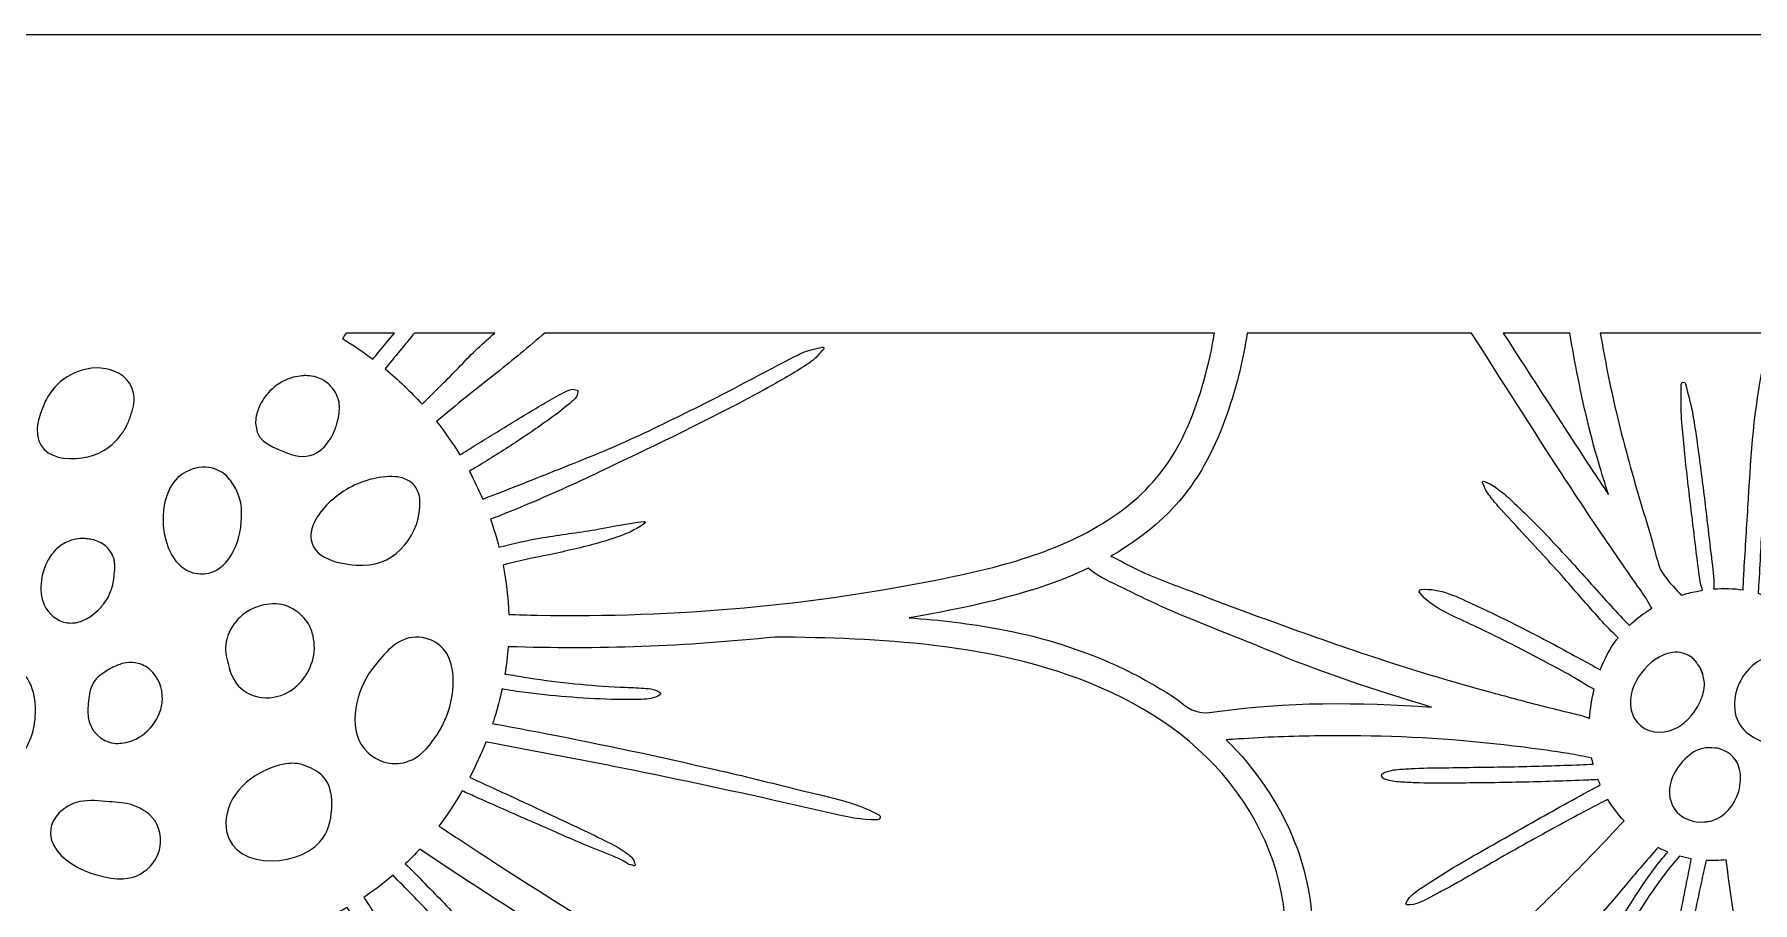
# Model space of a CAD drawing. Extents: x 226 to 1030, y -878 to -133.
# Drawn here: x 411.5 to 497.8, y -176.6 to -133 of the extents above; entities that cross this region are included whole.
import ezdxf

# ---------------------------------------------------------------- set-up
doc = ezdxf.new("R2010")
doc.units = 0
doc.header["$MEASUREMENT"] = 0
doc.layers.add('Layer 1', color=7, linetype='Continuous', lineweight=0)

# ---------------------------------------------------------------- blocks, each defined once
blk = doc.blocks.new('Block_0')
at = {"layer": 'Layer 1'}
for points, knots in [([(585.57, -133.01), (585.57, -133.01), (256.32, -133.01), (256.32, -133.01), (256.32, -133.01), (256.32, -462.26), (256.32, -462.26), (256.32, -462.26), (585.57, -462.26), (585.57, -462.26), (585.57, -462.26), (585.57, -133.01), (585.57, -133.01)], [0, 0, 0, 0, 1, 1, 1, 2, 2, 2, 3, 3, 3, 4, 4, 4, 4]), ([(429.604, -148.01), (429.335, -148.331), (429.067, -148.652), (428.798, -148.974), (428.702, -149.088), (428.606, -149.205), (428.513, -149.323), (428.024, -148.953), (427.513, -148.607), (426.983, -148.29), (427.044, -148.197), (427.107, -148.104), (427.169, -148.01), (427.169, -148.01), (429.604, -148.01), (429.604, -148.01)], [0, 0, 0, 0, 1, 1, 1, 2, 2, 2, 3, 3, 3, 4, 4, 4, 5, 5, 5, 5]), ([(434.639, -148.01), (434.347, -148.259), (434.058, -148.512), (433.78, -148.774), (433.192, -149.336), (432.647, -149.942), (432.067, -150.509), (431.703, -150.865), (431.343, -151.227), (430.982, -151.586), (430.407, -150.948), (429.787, -150.352), (429.122, -149.804), (429.614, -149.206), (430.106, -148.608), (430.596, -148.01), (430.596, -148.01), (434.639, -148.01), (434.639, -148.01)], [0, 0, 0, 0, 1, 1, 1, 2, 2, 2, 3, 3, 3, 4, 4, 4, 5, 5, 5, 6, 6, 6, 6]), ([(470.781, -148.01), (470.718, -148.42), (470.643, -148.829), (470.549, -149.235), (470.188, -150.799), (469.695, -152.371), (468.913, -153.778), (468.23, -155.01), (467.267, -156.077), (466.136, -156.917), (463.585, -158.811), (460.488, -159.652), (457.421, -160.285), (450.643, -161.684), (443.708, -162.307), (436.792, -162.179), (436.305, -162.169), (435.821, -162.155), (435.334, -162.139), (435.307, -161.301), (435.211, -160.474), (435.052, -159.663), (435.818, -159.463), (436.597, -159.298), (437.371, -159.139), (438.207, -158.966), (439.034, -158.774), (439.856, -158.545), (440.675, -158.314), (441.473, -158.069), (442.168, -157.564), (442.202, -157.54), (442.194, -157.471), (442.141, -157.476), (441.306, -157.55), (440.497, -157.747), (439.67, -157.886), (438.803, -158.029), (437.93, -158.133), (437.063, -158.282), (436.315, -158.412), (435.576, -158.561), (434.847, -158.764), (434.725, -158.29), (434.586, -157.822), (434.424, -157.362), (434.996, -157.146), (435.562, -156.909), (436.129, -156.675), (437.393, -156.154), (438.635, -155.585), (439.869, -154.997), (442.367, -153.802), (444.868, -152.618), (447.313, -151.318), (447.994, -150.956), (448.664, -150.581), (449.332, -150.195), (449.669, -150.004), (449.994, -149.801), (450.316, -149.589), (450.457, -149.495), (450.59, -149.397), (450.72, -149.288), (450.883, -149.15), (450.989, -148.971), (451.151, -148.833), (451.207, -148.785), (451.149, -148.687), (451.079, -148.711), (450.787, -148.814), (450.491, -148.828), (450.196, -148.955), (449.888, -149.088), (449.584, -149.243), (449.286, -149.4), (448.669, -149.727), (448.049, -150.049), (447.432, -150.376), (446.219, -151.02), (444.995, -151.645), (443.761, -152.246), (442.54, -152.845), (441.311, -153.435), (440.056, -153.957), (438.792, -154.483), (437.515, -154.975), (436.244, -155.486), (435.531, -155.773), (434.81, -156.045), (434.094, -156.327), (434.073, -156.335), (434.052, -156.343), (434.033, -156.351), (433.828, -155.872), (433.599, -155.404), (433.352, -154.946), (433.448, -154.893), (433.543, -154.84), (433.639, -154.784), (434.283, -154.404), (434.911, -153.996), (435.539, -153.592), (436.156, -153.193), (436.76, -152.773), (437.361, -152.35), (437.659, -152.14), (437.946, -151.914), (438.228, -151.685), (438.38, -151.562), (438.539, -151.435), (438.67, -151.291), (438.781, -151.169), (438.779, -151.105), (438.811, -150.937), (438.816, -150.913), (438.803, -150.884), (438.776, -150.879), (438.675, -150.86), (438.582, -150.82), (438.478, -150.839), (438.318, -150.865), (438.14, -150.988), (437.994, -151.06), (437.677, -151.217), (437.366, -151.392), (437.06, -151.573), (436.414, -151.959), (435.765, -152.35), (435.124, -152.749), (434.504, -153.132), (433.879, -153.51), (433.259, -153.893), (433.134, -153.972), (433.006, -154.05), (432.878, -154.124), (432.522, -153.547), (432.134, -152.988), (431.713, -152.454), (432.703, -151.618), (433.706, -150.796), (434.733, -150.004), (435.556, -149.367), (436.351, -148.687), (437.148, -148.01), (437.148, -148.01), (470.781, -148.01), (470.781, -148.01)], [0, 0, 0, 0, 1, 1, 1, 2, 2, 2, 3, 3, 3, 4, 4, 4, 5, 5, 5, 6, 6, 6, 7, 7, 7, 8, 8, 8, 9, 9, 9, 10, 10, 10, 11, 11, 11, 12, 12, 12, 13, 13, 13, 14, 14, 14, 15, 15, 15, 16, 16, 16, 17, 17, 17, 18, 18, 18, 19, 19, 19, 20, 20, 20, 21, 21, 21, 22, 22, 22, 23, 23, 23, 24, 24, 24, 25, 25, 25, 26, 26, 26, 27, 27, 27, 28, 28, 28, 29, 29, 29, 30, 30, 30, 31, 31, 31, 32, 32, 32, 33, 33, 33, 34, 34, 34, 35, 35, 35, 36, 36, 36, 37, 37, 37, 38, 38, 38, 39, 39, 39, 40, 40, 40, 41, 41, 41, 42, 42, 42, 43, 43, 43, 44, 44, 44, 45, 45, 45, 46, 46, 46, 47, 47, 47, 48, 48, 48, 49, 49, 49, 49]), ([(483.693, -148.01), (485.211, -150.361), (486.7, -152.731), (488.229, -155.074), (489.093, -156.396), (489.966, -157.71), (490.86, -159.014), (491.307, -159.665), (491.759, -160.312), (492.216, -160.956), (492.421, -161.243), (492.584, -161.53), (492.749, -161.833), (492.344, -162.075), (491.972, -162.365), (491.631, -162.69), (491.32, -162.379), (491.017, -162.057), (490.719, -161.732), (490.056, -161.003), (489.407, -160.264), (488.742, -159.535), (488.056, -158.787), (487.367, -158.032), (486.641, -157.322), (486.284, -156.976), (485.93, -156.627), (485.566, -156.292), (485.364, -156.106), (485.146, -155.938), (484.928, -155.771), (484.709, -155.606), (484.539, -155.555), (484.289, -155.452), (484.257, -155.438), (484.228, -155.468), (484.241, -155.5), (484.35, -155.742), (484.404, -155.914), (484.571, -156.13), (484.725, -156.327), (484.874, -156.526), (485.042, -156.713), (485.39, -157.101), (485.752, -157.479), (486.101, -157.864), (486.8, -158.638), (487.521, -159.391), (488.216, -160.171), (488.87, -160.905), (489.503, -161.66), (490.168, -162.387), (490.458, -162.703), (490.756, -163.015), (491.062, -163.315), (491.033, -163.352), (491.001, -163.384), (490.974, -163.421), (490.634, -163.879), (490.37, -164.39), (490.168, -164.924), (489.841, -164.725), (489.487, -164.557), (489.165, -164.377), (488.293, -163.887), (487.41, -163.416), (486.518, -162.959), (485.648, -162.514), (484.771, -162.086), (483.885, -161.674), (483.052, -161.283), (482.105, -160.801), (481.174, -160.886), (481.081, -160.894), (481.049, -160.99), (481.102, -161.059), (481.682, -161.785), (482.648, -162.158), (483.478, -162.546), (484.34, -162.951), (485.196, -163.368), (486.042, -163.802), (486.891, -164.236), (487.731, -164.682), (488.564, -165.143), (488.982, -165.374), (489.41, -165.68), (489.865, -165.898), (489.745, -166.382), (489.663, -166.874), (489.625, -167.364), (489.367, -167.234), (489.067, -167.178), (488.782, -167.109), (488.349, -167.005), (487.912, -166.898), (487.479, -166.789), (486.609, -166.571), (485.747, -166.337), (484.88, -166.103), (483.153, -165.635), (481.435, -165.132), (479.727, -164.584), (476.319, -163.488), (472.959, -162.24), (469.61, -160.977), (468.724, -160.642), (467.82, -160.325), (466.966, -159.913), (466.514, -159.695), (466.075, -159.453), (465.625, -159.234), (465.612, -159.226), (465.599, -159.221), (465.585, -159.213), (465.623, -159.192), (465.66, -159.173), (465.697, -159.152), (467.011, -158.378), (468.243, -157.401), (469.208, -156.215), (470.283, -154.893), (470.991, -153.371), (471.523, -151.762), (471.921, -150.558), (472.245, -149.293), (472.43, -148.01), (472.43, -148.01), (483.693, -148.01), (483.693, -148.01)], [0, 0, 0, 0, 1, 1, 1, 2, 2, 2, 3, 3, 3, 4, 4, 4, 5, 5, 5, 6, 6, 6, 7, 7, 7, 8, 8, 8, 9, 9, 9, 10, 10, 10, 11, 11, 11, 12, 12, 12, 13, 13, 13, 14, 14, 14, 15, 15, 15, 16, 16, 16, 17, 17, 17, 18, 18, 18, 19, 19, 19, 20, 20, 20, 21, 21, 21, 22, 22, 22, 23, 23, 23, 24, 24, 24, 25, 25, 25, 26, 26, 26, 27, 27, 27, 28, 28, 28, 29, 29, 29, 30, 30, 30, 31, 31, 31, 32, 32, 32, 33, 33, 33, 34, 34, 34, 35, 35, 35, 36, 36, 36, 37, 37, 37, 38, 38, 38, 39, 39, 39, 40, 40, 40, 41, 41, 41, 42, 42, 42, 43, 43, 43, 43]), ([(488.64, -148.01), (488.735, -148.562), (488.826, -149.115), (488.934, -149.666), (489.25, -151.304), (489.615, -152.94), (490.091, -154.539), (490.248, -155.061), (490.408, -155.587), (490.575, -156.111), (490.285, -155.678), (489.995, -155.244), (489.708, -154.808), (488.221, -152.552), (486.759, -150.279), (485.293, -148.01), (485.293, -148.01), (488.64, -148.01), (488.64, -148.01)], [0, 0, 0, 0, 1, 1, 1, 2, 2, 2, 3, 3, 3, 4, 4, 4, 5, 5, 5, 6, 6, 6, 6]), ([(505.435, -148.01), (504.155, -152.068), (502.671, -156.057), (500.992, -159.982), (500.87, -160.269), (500.742, -160.567), (500.641, -160.868), (500.42, -161.275), (500.208, -161.687), (500.011, -162.11), (499.495, -161.687), (498.912, -161.354), (498.258, -161.131), (498.202, -161.11), (498.146, -161.094), (498.093, -161.078), (498.114, -160.809), (498.133, -160.543), (498.149, -160.275), (498.207, -159.125), (498.268, -157.976), (498.327, -156.824), (498.447, -154.547), (498.59, -152.289), (498.393, -150.009), (498.388, -149.953), (498.3, -149.934), (498.287, -149.998), (497.835, -152.233), (497.723, -154.489), (497.585, -156.76), (497.516, -157.886), (497.446, -159.008), (497.377, -160.134), (497.364, -160.392), (497.351, -160.647), (497.343, -160.905), (496.853, -160.83), (496.358, -160.822), (495.861, -160.862), (495.877, -160.719), (495.885, -160.57), (495.872, -160.413), (495.832, -159.926), (495.768, -159.439), (495.709, -158.955), (495.6, -158.008), (495.486, -157.061), (495.374, -156.114), (495.262, -155.191), (495.137, -154.27), (495.01, -153.35), (494.943, -152.89), (494.871, -152.432), (494.792, -151.972), (494.704, -151.496), (494.544, -151.036), (494.456, -150.56), (494.432, -150.429), (494.222, -150.461), (494.228, -150.591), (494.254, -151.054), (494.206, -151.515), (494.233, -151.977), (494.26, -152.44), (494.297, -152.898), (494.342, -153.361), (494.438, -154.308), (494.536, -155.255), (494.651, -156.202), (494.762, -157.122), (494.871, -158.045), (494.986, -158.966), (495.042, -159.426), (495.103, -159.886), (495.164, -160.346), (495.191, -160.559), (495.246, -160.748), (495.31, -160.929), (495.206, -160.945), (495.103, -160.961), (494.999, -160.982), (494.738, -161.03), (494.483, -161.099), (494.23, -161.179), (494.225, -161.174), (494.225, -161.168), (494.22, -161.163), (493.978, -160.865), (493.696, -160.623), (493.469, -160.309), (493.374, -160.176), (493.281, -160.038), (493.185, -159.905), (493.062, -159.519), (492.945, -159.131), (492.847, -158.74), (492.65, -157.968), (492.395, -157.21), (492.169, -156.446), (491.73, -154.959), (491.32, -153.462), (490.964, -151.953), (490.654, -150.648), (490.396, -149.331), (490.167, -148.01), (490.167, -148.01), (505.435, -148.01), (505.435, -148.01)], [0, 0, 0, 0, 1, 1, 1, 2, 2, 2, 3, 3, 3, 4, 4, 4, 5, 5, 5, 6, 6, 6, 7, 7, 7, 8, 8, 8, 9, 9, 9, 10, 10, 10, 11, 11, 11, 12, 12, 12, 13, 13, 13, 14, 14, 14, 15, 15, 15, 16, 16, 16, 17, 17, 17, 18, 18, 18, 19, 19, 19, 20, 20, 20, 21, 21, 21, 22, 22, 22, 23, 23, 23, 24, 24, 24, 25, 25, 25, 26, 26, 26, 27, 27, 27, 28, 28, 28, 29, 29, 29, 30, 30, 30, 31, 31, 31, 32, 32, 32, 33, 33, 33, 34, 34, 34, 35, 35, 35, 36, 36, 36, 36]), ([(416.489, -151.666), (416.444, -151.855), (416.393, -152.028), (416.335, -152.203), (416.329, -152.214), (416.324, -152.227), (416.321, -152.238), (416.321, -152.241), (416.319, -152.241), (416.319, -152.243), (416.308, -152.275), (416.295, -152.307), (416.281, -152.336), (416.266, -152.379), (416.25, -152.419), (416.231, -152.462), (416.151, -152.653), (416.066, -152.839), (415.941, -153.012), (415.715, -153.323), (415.502, -153.547), (415.196, -153.778), (414.159, -154.552), (411.53, -154.699), (411.65, -152.797), (411.679, -152.358), (411.889, -151.82), (412.07, -151.416), (412.185, -151.166), (412.358, -150.937), (412.536, -150.732), (412.887, -150.325), (413.393, -150.025), (413.903, -149.873), (414.507, -149.692), (415.217, -149.719), (415.768, -150.038), (416.329, -150.363), (416.646, -151.033), (416.489, -151.666)], [0, 0, 0, 0, 1, 1, 1, 2, 2, 2, 3, 3, 3, 4, 4, 4, 5, 5, 5, 6, 6, 6, 7, 7, 7, 8, 8, 8, 9, 9, 9, 10, 10, 10, 11, 11, 11, 12, 12, 12, 13, 13, 13, 13]), ([(426.813, -152.02), (426.794, -152.182), (426.771, -152.336), (426.725, -152.491), (426.667, -152.693), (426.598, -152.908), (426.505, -153.097), (426.43, -153.252), (426.334, -153.39), (426.231, -153.528), (426.082, -153.725), (425.927, -153.879), (425.712, -154.01), (425.244, -154.289), (424.72, -154.241), (424.23, -154.039), (423.634, -153.794), (422.663, -153.502), (422.647, -152.709), (422.639, -152.658), (422.631, -152.608), (422.623, -152.557), (422.61, -152.435), (422.637, -152.297), (422.655, -152.177), (422.669, -152.116), (422.682, -152.057), (422.701, -151.999), (422.77, -151.786), (422.849, -151.57), (422.977, -151.384), (423.102, -151.203), (423.238, -151.012), (423.403, -150.86), (423.568, -150.711), (423.749, -150.565), (423.945, -150.461), (424.126, -150.368), (424.321, -150.28), (424.517, -150.23), (424.664, -150.192), (424.818, -150.176), (424.967, -150.158), (425.026, -150.15), (425.081, -150.145), (425.14, -150.147), (425.268, -150.15), (425.401, -150.168), (425.528, -150.19), (425.558, -150.192), (425.589, -150.198), (425.619, -150.208), (425.738, -150.243), (425.863, -150.294), (425.978, -150.349), (426.004, -150.363), (426.028, -150.376), (426.052, -150.392), (426.292, -150.554), (426.417, -150.679), (426.582, -150.911), (426.664, -151.025), (426.712, -151.166), (426.763, -151.296), (426.853, -151.538), (426.84, -151.775), (426.813, -152.02)], [0, 0, 0, 0, 1, 1, 1, 2, 2, 2, 3, 3, 3, 4, 4, 4, 5, 5, 5, 6, 6, 6, 7, 7, 7, 8, 8, 8, 9, 9, 9, 10, 10, 10, 11, 11, 11, 12, 12, 12, 13, 13, 13, 14, 14, 14, 15, 15, 15, 16, 16, 16, 17, 17, 17, 18, 18, 18, 19, 19, 19, 20, 20, 20, 21, 21, 21, 22, 22, 22, 22]), ([(421.878, -157.755), (421.745, -158.811), (421.08, -160.165), (419.83, -160.104), (417.806, -160.003), (417.441, -156.401), (418.718, -155.271), (419.064, -154.965), (419.471, -154.771), (419.939, -154.749), (420.394, -154.728), (420.865, -154.89), (421.187, -155.218), (421.362, -155.398), (421.501, -155.617), (421.623, -155.837), (421.958, -156.433), (421.961, -157.098), (421.878, -157.755)], [0, 0, 0, 0, 1, 1, 1, 2, 2, 2, 3, 3, 3, 4, 4, 4, 5, 5, 5, 6, 6, 6, 6]), ([(428.026, -159.673), (427.159, -159.665), (425.581, -159.461), (425.414, -158.388), (425.366, -158.072), (425.451, -157.745), (425.597, -157.46), (425.943, -156.795), (426.558, -156.244), (427.194, -155.861), (427.909, -155.43), (428.79, -155.175), (429.63, -155.225), (429.974, -155.244), (430.261, -155.351), (430.516, -155.582), (430.745, -155.789), (430.867, -156.135), (430.878, -156.433), (430.944, -158.037), (429.707, -159.689), (428.026, -159.673)], [0, 0, 0, 0, 1, 1, 1, 2, 2, 2, 3, 3, 3, 4, 4, 4, 5, 5, 5, 6, 6, 6, 7, 7, 7, 7]), ([(412.001, -161.65), (411.669, -160.942), (411.871, -159.907), (412.283, -159.266), (412.427, -159.043), (412.562, -158.888), (412.765, -158.734), (412.964, -158.58), (413.129, -158.495), (413.379, -158.41), (413.419, -158.394), (413.464, -158.383), (413.507, -158.375), (413.637, -158.351), (413.776, -158.327), (413.911, -158.322), (414.002, -158.319), (414.095, -158.335), (414.185, -158.346), (414.278, -158.356), (414.371, -158.362), (414.459, -158.388), (414.483, -158.394), (414.504, -158.402), (414.528, -158.412), (414.635, -158.452), (414.76, -158.49), (414.861, -158.545), (414.957, -158.599), (415.068, -158.681), (415.151, -158.755), (415.228, -158.827), (415.287, -158.923), (415.348, -159.011), (415.393, -159.072), (415.43, -159.136), (415.452, -159.21), (415.502, -159.298), (415.529, -159.394), (415.531, -159.495), (415.545, -159.58), (415.555, -159.655), (415.555, -159.737), (415.555, -159.857), (415.539, -159.977), (415.523, -160.096), (415.507, -160.288), (415.491, -160.477), (415.446, -160.663), (415.388, -160.886), (415.3, -161.107), (415.193, -161.315), (415.124, -161.45), (415.015, -161.575), (414.922, -161.695), (414.882, -161.743), (414.842, -161.791), (414.797, -161.836), (414.677, -161.961), (414.552, -162.07), (414.417, -162.177), (414.23, -162.32), (414.05, -162.411), (413.823, -162.493), (413.613, -162.568), (413.39, -162.584), (413.172, -162.56), (412.65, -162.498), (412.222, -162.115), (412.001, -161.65)], [0, 0, 0, 0, 1, 1, 1, 2, 2, 2, 3, 3, 3, 4, 4, 4, 5, 5, 5, 6, 6, 6, 7, 7, 7, 8, 8, 8, 9, 9, 9, 10, 10, 10, 11, 11, 11, 12, 12, 12, 13, 13, 13, 14, 14, 14, 15, 15, 15, 16, 16, 16, 17, 17, 17, 18, 18, 18, 19, 19, 19, 20, 20, 20, 21, 21, 21, 22, 22, 22, 23, 23, 23, 23]), ([(470.797, -167.039), (470.02, -167.159), (469.626, -167.002), (469.044, -166.515), (468.698, -166.228), (468.304, -166.021), (467.921, -165.789), (467.104, -165.3), (466.256, -164.869), (465.381, -164.494), (463.659, -163.751), (461.848, -163.222), (460.007, -162.876), (458.501, -162.597), (456.982, -162.421), (455.458, -162.31), (455.458, -162.31), (455.953, -162.222), (455.953, -162.222), (458.834, -161.69), (461.784, -161.086), (464.441, -159.814), (464.862, -160.205), (465.471, -160.461), (465.953, -160.695), (466.742, -161.083), (467.538, -161.48), (468.344, -161.836), (470.007, -162.568), (471.712, -163.198), (473.388, -163.898), (476.088, -165.026), (478.878, -165.959), (481.688, -166.792), (478.064, -166.553), (474.396, -166.497), (470.797, -167.039)], [0, 0, 0, 0, 1, 1, 1, 2, 2, 2, 3, 3, 3, 4, 4, 4, 5, 5, 5, 6, 6, 6, 7, 7, 7, 8, 8, 8, 9, 9, 9, 10, 10, 10, 11, 11, 11, 12, 12, 12, 12]), ([(425.472, -164.491), (425.212, -165.316), (424.6, -166.034), (423.738, -166.252), (422.623, -166.537), (421.578, -165.981), (421.309, -164.85), (421.32, -164.901), (421.331, -164.948), (421.344, -164.999), (421.261, -164.656), (421.142, -164.307), (421.118, -163.953), (421.067, -163.129), (421.618, -162.286), (422.344, -161.908), (423.033, -161.551), (423.951, -161.464), (424.616, -161.934), (424.89, -162.129), (425.1, -162.318), (425.273, -162.613), (425.379, -162.794), (425.462, -162.999), (425.507, -163.206), (425.597, -163.626), (425.603, -164.079), (425.472, -164.491)], [0, 0, 0, 0, 1, 1, 1, 2, 2, 2, 3, 3, 3, 4, 4, 4, 5, 5, 5, 6, 6, 6, 7, 7, 7, 8, 8, 8, 9, 9, 9, 9]), ([(432.394, -166.691), (432.259, -167.202), (432.046, -167.715), (431.756, -168.157), (431.431, -168.649), (431.027, -169.17), (430.487, -169.434), (429.726, -169.806), (428.899, -169.638), (428.276, -169.085), (427.175, -168.109), (427.614, -166.18), (428.316, -165.105), (428.476, -164.863), (428.662, -164.64), (428.846, -164.416), (429.441, -163.698), (430.186, -163.06), (431.194, -163.342), (432.666, -163.754), (432.713, -165.478), (432.394, -166.691)], [0, 0, 0, 0, 1, 1, 1, 2, 2, 2, 3, 3, 3, 4, 4, 4, 5, 5, 5, 6, 6, 6, 7, 7, 7, 7]), ([(441.503, -174.331), (441.372, -174.209), (441.226, -174.102), (441.08, -174.004), (440.691, -173.738), (440.252, -173.546), (439.832, -173.336), (438.896, -172.863), (437.933, -172.432), (436.98, -171.985), (436.052, -171.548), (435.121, -171.115), (434.185, -170.689), (433.916, -170.567), (433.644, -170.444), (433.376, -170.322), (433.676, -169.745), (433.948, -169.154), (434.19, -168.548), (434.214, -168.553), (434.235, -168.558), (434.262, -168.561), (434.956, -168.689), (435.653, -168.816), (436.347, -168.949), (437.765, -169.218), (439.18, -169.489), (440.593, -169.769), (443.445, -170.335), (446.291, -170.942), (449.127, -171.578), (449.917, -171.753), (450.704, -171.934), (451.494, -172.118), (452.292, -172.301), (453.045, -172.477), (453.867, -172.461), (454, -172.458), (454.048, -172.272), (453.931, -172.205), (452.715, -171.516), (451.258, -171.285), (449.909, -170.947), (448.512, -170.596), (447.113, -170.248), (445.708, -169.928), (442.875, -169.279), (440.034, -168.662), (437.18, -168.114), (436.385, -167.962), (435.592, -167.813), (434.794, -167.667), (434.706, -167.651), (434.615, -167.635), (434.528, -167.619), (434.554, -167.537), (434.586, -167.454), (434.613, -167.369), (434.772, -166.872), (434.897, -166.374), (435.004, -165.874), (435.044, -165.885), (435.078, -165.898), (435.124, -165.906), (435.52, -165.981), (435.922, -166.031), (436.321, -166.082), (437.052, -166.175), (437.784, -166.249), (438.521, -166.302), (439.273, -166.361), (440.026, -166.396), (440.782, -166.412), (441.183, -166.419), (441.588, -166.427), (441.99, -166.404), (442.327, -166.382), (442.647, -166.382), (442.929, -166.177), (442.974, -166.143), (442.976, -166.084), (442.929, -166.052), (442.639, -165.856), (442.319, -165.861), (441.982, -165.834), (441.628, -165.81), (441.277, -165.8), (440.923, -165.784), (440.167, -165.752), (439.412, -165.696), (438.659, -165.621), (437.888, -165.544), (437.119, -165.446), (436.355, -165.326), (436.007, -165.27), (435.658, -165.209), (435.31, -165.156), (435.249, -165.145), (435.195, -165.143), (435.14, -165.14), (435.214, -164.68), (435.275, -164.217), (435.307, -163.759), (439.782, -163.911), (444.261, -163.746), (448.712, -163.273), (451.375, -163.299), (454.045, -163.387), (456.69, -163.695), (462.723, -164.398), (469.238, -166.56), (472.558, -172.035), (474.079, -174.541), (474.827, -177.659), (473.994, -180.529), (473.236, -183.136), (471.002, -185.014), (468.506, -185.905), (465.391, -187.02), (461.973, -186.687), (458.802, -186.001), (455.676, -185.323), (452.633, -184.283), (449.701, -183.011), (443.74, -180.428), (438.204, -176.962), (432.791, -173.4), (432.469, -173.187), (432.15, -172.977), (431.83, -172.767), (432.256, -172.205), (432.644, -171.612), (433.001, -171), (433.222, -171.099), (433.445, -171.197), (433.666, -171.298), (434.605, -171.719), (435.547, -172.136), (436.488, -172.546), (437.409, -172.945), (438.324, -173.357), (439.25, -173.743), (439.691, -173.929), (440.135, -174.097), (440.577, -174.283), (440.763, -174.36), (440.949, -174.435), (441.125, -174.536), (441.21, -174.581), (441.29, -174.653), (441.378, -174.693), (441.452, -174.725), (441.529, -174.714), (441.607, -174.757), (441.66, -174.783), (441.713, -174.727), (441.686, -174.677), (441.604, -174.515), (441.636, -174.461), (441.503, -174.331)], [0, 0, 0, 0, 1, 1, 1, 2, 2, 2, 3, 3, 3, 4, 4, 4, 5, 5, 5, 6, 6, 6, 7, 7, 7, 8, 8, 8, 9, 9, 9, 10, 10, 10, 11, 11, 11, 12, 12, 12, 13, 13, 13, 14, 14, 14, 15, 15, 15, 16, 16, 16, 17, 17, 17, 18, 18, 18, 19, 19, 19, 20, 20, 20, 21, 21, 21, 22, 22, 22, 23, 23, 23, 24, 24, 24, 25, 25, 25, 26, 26, 26, 27, 27, 27, 28, 28, 28, 29, 29, 29, 30, 30, 30, 31, 31, 31, 32, 32, 32, 33, 33, 33, 34, 34, 34, 35, 35, 35, 36, 36, 36, 37, 37, 37, 38, 38, 38, 39, 39, 39, 40, 40, 40, 41, 41, 41, 42, 42, 42, 43, 43, 43, 44, 44, 44, 45, 45, 45, 46, 46, 46, 47, 47, 47, 48, 48, 48, 49, 49, 49, 50, 50, 50, 51, 51, 51, 52, 52, 52, 53, 53, 53, 53]), ([(495.395, -165.576), (495.406, -165.741), (495.382, -165.914), (495.34, -166.074), (495.27, -166.35), (495.14, -166.63), (494.991, -166.874), (494.68, -167.385), (494.222, -167.811), (493.637, -167.984), (492.969, -168.181), (492.195, -167.962), (491.855, -167.319), (491.259, -166.183), (492.254, -164.635), (493.326, -164.182), (493.632, -164.052), (493.975, -163.983), (494.305, -164.079), (494.496, -164.134), (494.741, -164.249), (494.879, -164.4), (494.94, -164.464), (494.991, -164.539), (495.036, -164.616), (495.159, -164.752), (495.252, -164.911), (495.297, -165.105), (495.27, -165.042), (495.244, -164.975), (495.215, -164.911), (495.313, -165.137), (495.377, -165.329), (495.395, -165.576)], [0, 0, 0, 0, 1, 1, 1, 2, 2, 2, 3, 3, 3, 4, 4, 4, 5, 5, 5, 6, 6, 6, 7, 7, 7, 8, 8, 8, 9, 9, 9, 10, 10, 10, 11, 11, 11, 11]), ([(411.267, -165.552), (411.482, -165.978), (411.573, -166.478), (411.568, -166.954), (411.562, -167.364), (411.514, -167.805), (411.384, -168.197), (411.267, -168.558), (411.121, -168.843), (410.881, -169.133), (410.698, -169.354), (410.45, -169.497), (410.19, -169.609), (409.599, -169.859), (408.868, -169.787), (408.413, -169.303), (407.902, -168.766), (407.5, -167.774), (407.503, -167.042), (407.503, -166.483), (407.638, -165.925), (407.907, -165.435), (408.085, -165.116), (408.336, -164.823), (408.657, -164.643), (409.04, -164.427), (409.503, -164.382), (409.929, -164.486), (410.49, -164.619), (411.004, -165.039), (411.267, -165.552)], [0, 0, 0, 0, 1, 1, 1, 2, 2, 2, 3, 3, 3, 4, 4, 4, 5, 5, 5, 6, 6, 6, 7, 7, 7, 8, 8, 8, 9, 9, 9, 10, 10, 10, 10]), ([(416.114, -168.566), (415.84, -168.62), (415.561, -168.649), (415.289, -168.561), (414.608, -168.348), (414.191, -167.742), (414.188, -167.029), (414.188, -166.898), (414.201, -166.768), (414.217, -166.64), (414.27, -166.14), (414.292, -165.752), (414.63, -165.355), (414.653, -165.329), (414.677, -165.305), (414.707, -165.281), (414.896, -165.129), (415.082, -164.994), (415.292, -164.877), (415.358, -164.839), (415.425, -164.802), (415.497, -164.77), (415.718, -164.672), (415.875, -164.608), (416.106, -164.576), (416.316, -164.544), (416.513, -164.536), (416.723, -164.597), (416.84, -164.629), (416.968, -164.682), (417.074, -164.736), (417.098, -164.749), (417.119, -164.762), (417.141, -164.776), (417.62, -165.097), (417.888, -165.624), (417.931, -166.188), (417.941, -166.318), (417.941, -166.449), (417.925, -166.579), (417.827, -167.497), (417.029, -168.388), (416.114, -168.566)], [0, 0, 0, 0, 1, 1, 1, 2, 2, 2, 3, 3, 3, 4, 4, 4, 5, 5, 5, 6, 6, 6, 7, 7, 7, 8, 8, 8, 9, 9, 9, 10, 10, 10, 11, 11, 11, 12, 12, 12, 13, 13, 13, 14, 14, 14, 14]), ([(497.406, -167.96), (496.736, -167.303), (496.803, -166.225), (497.223, -165.451), (497.571, -164.805), (498.221, -164.254), (498.976, -164.222), (499.17, -164.212), (499.356, -164.251), (499.532, -164.321), (499.636, -164.363), (499.724, -164.416), (499.803, -164.478), (500.346, -164.762), (500.697, -165.324), (500.796, -165.917), (500.809, -166.002), (500.82, -166.084), (500.825, -166.169), (500.857, -166.683), (500.745, -167.218), (500.543, -167.686), (500.468, -167.856), (500.349, -168.01), (500.229, -168.149), (500.115, -168.282), (499.968, -168.396), (499.817, -168.476), (499.391, -168.697), (498.886, -168.742), (498.431, -168.574), (498.05, -168.436), (497.699, -168.244), (497.406, -167.96)], [0, 0, 0, 0, 1, 1, 1, 2, 2, 2, 3, 3, 3, 4, 4, 4, 5, 5, 5, 6, 6, 6, 7, 7, 7, 8, 8, 8, 9, 9, 9, 10, 10, 10, 11, 11, 11, 11]), ([(479.293, -170.388), (479.567, -170.487), (479.73, -170.532), (480.028, -170.551), (480.309, -170.567), (480.591, -170.583), (480.873, -170.593), (481.437, -170.62), (482.001, -170.607), (482.565, -170.607), (483.693, -170.609), (484.819, -170.591), (485.946, -170.569), (487.072, -170.545), (488.2, -170.514), (489.325, -170.468), (489.567, -170.458), (489.809, -170.444), (490.048, -170.434), (490.086, -170.524), (490.128, -170.612), (490.165, -170.702), (489.884, -170.849), (489.604, -170.998), (489.328, -171.149), (488.269, -171.729), (487.215, -172.322), (486.165, -172.918), (485.111, -173.52), (484.05, -174.113), (483.002, -174.725), (482.502, -175.02), (482.015, -175.342), (481.525, -175.653), (481.161, -175.887), (480.541, -176.225), (480.408, -176.664), (480.403, -176.685), (480.419, -176.712), (480.44, -176.717), (480.871, -176.802), (481.421, -176.448), (481.789, -176.257), (482.326, -175.972), (482.863, -175.688), (483.387, -175.384), (484.417, -174.791), (485.444, -174.19), (486.484, -173.613), (487.521, -173.041), (488.561, -172.471), (489.609, -171.913), (489.918, -171.748), (490.229, -171.588), (490.543, -171.431), (490.78, -171.817), (491.054, -172.176), (491.36, -172.509), (489.375, -174.661), (487.274, -176.717), (485.143, -178.72), (482.765, -180.952), (480.312, -183.109), (477.79, -185.177), (476.543, -186.198), (475.274, -187.196), (473.989, -188.169), (472.715, -189.135), (471.432, -190.1), (470.052, -190.915), (467.61, -192.356), (464.75, -193.208), (461.981, -192.199), (460.592, -191.697), (459.531, -190.595), (458.701, -189.409), (458.169, -188.648), (457.716, -187.797), (457.153, -187.044), (460.539, -187.885), (464.109, -188.433), (467.559, -187.629), (470.326, -186.983), (472.97, -185.344), (474.449, -182.873), (476.106, -180.104), (475.987, -176.534), (474.832, -173.602), (474.039, -171.596), (472.845, -169.88), (471.379, -168.436), (471.584, -168.423), (471.789, -168.404), (471.994, -168.393), (472.661, -168.356), (473.332, -168.314), (474, -168.29), (475.38, -168.236), (476.761, -168.218), (478.141, -168.236), (480.881, -168.274), (483.621, -168.463), (486.34, -168.811), (487.088, -168.907), (487.835, -169.011), (488.577, -169.128), (488.955, -169.186), (489.344, -169.277), (489.735, -169.351), (489.753, -169.452), (489.782, -169.553), (489.806, -169.654), (489.591, -169.665), (489.375, -169.676), (489.16, -169.686), (488.059, -169.729), (486.957, -169.761), (485.856, -169.785), (484.755, -169.806), (483.653, -169.817), (482.552, -169.835), (481.991, -169.843), (481.424, -169.838), (480.863, -169.87), (480.607, -169.883), (480.349, -169.899), (480.094, -169.915), (479.78, -169.936), (479.581, -169.982), (479.291, -170.088), (479.139, -170.144), (479.147, -170.335), (479.293, -170.388)], [0, 0, 0, 0, 1, 1, 1, 2, 2, 2, 3, 3, 3, 4, 4, 4, 5, 5, 5, 6, 6, 6, 7, 7, 7, 8, 8, 8, 9, 9, 9, 10, 10, 10, 11, 11, 11, 12, 12, 12, 13, 13, 13, 14, 14, 14, 15, 15, 15, 16, 16, 16, 17, 17, 17, 18, 18, 18, 19, 19, 19, 20, 20, 20, 21, 21, 21, 22, 22, 22, 23, 23, 23, 24, 24, 24, 25, 25, 25, 26, 26, 26, 27, 27, 27, 28, 28, 28, 29, 29, 29, 30, 30, 30, 31, 31, 31, 32, 32, 32, 33, 33, 33, 34, 34, 34, 35, 35, 35, 36, 36, 36, 37, 37, 37, 38, 38, 38, 39, 39, 39, 40, 40, 40, 41, 41, 41, 42, 42, 42, 43, 43, 43, 44, 44, 44, 44]), ([(495.619, -168.838), (495.816, -168.846), (496.015, -168.835), (496.204, -168.899), (496.678, -169.061), (497.069, -169.42), (497.167, -169.928), (497.236, -170.29), (497.22, -170.67), (497.119, -171.024), (496.922, -171.7), (496.43, -172.336), (495.72, -172.514), (495.648, -172.533), (495.574, -172.543), (495.499, -172.554), (495.47, -172.546), (495.438, -172.551), (495.406, -172.562), (494.845, -172.604), (494.249, -172.4), (493.914, -171.934), (493.576, -171.461), (493.56, -170.809), (493.802, -170.295), (494.116, -169.62), (494.807, -168.808), (495.619, -168.838)], [0, 0, 0, 0, 1, 1, 1, 2, 2, 2, 3, 3, 3, 4, 4, 4, 5, 5, 5, 6, 6, 6, 7, 7, 7, 8, 8, 8, 9, 9, 9, 9]), ([(425.988, -170.253), (426.419, -170.702), (426.475, -171.312), (426.443, -171.902), (426.409, -172.517), (426.265, -173.089), (425.85, -173.559), (424.632, -174.943), (421.115, -174.985), (421.126, -172.62), (421.128, -171.937), (421.456, -171.28), (421.934, -170.79), (422.538, -170.176), (423.424, -169.713), (424.286, -169.625), (424.552, -169.599), (424.829, -169.628), (425.079, -169.723), (425.409, -169.846), (425.738, -169.992), (425.988, -170.253)], [0, 0, 0, 0, 1, 1, 1, 2, 2, 2, 3, 3, 3, 4, 4, 4, 5, 5, 5, 6, 6, 6, 7, 7, 7, 7]), ([(412.342, -172.876), (412.406, -172.49), (412.677, -172.15), (412.978, -171.916), (413.217, -171.732), (413.486, -171.596), (413.786, -171.54), (414.286, -171.442), (414.771, -171.503), (415.271, -171.546), (415.662, -171.578), (416.066, -171.588), (416.438, -171.716), (416.941, -171.886), (417.409, -172.174), (417.654, -172.666), (417.939, -173.238), (417.923, -173.911), (417.582, -174.459), (417.279, -174.945), (416.782, -175.302), (416.21, -175.392), (414.93, -175.6), (412.062, -174.56), (412.342, -172.876)], [0, 0, 0, 0, 1, 1, 1, 2, 2, 2, 3, 3, 3, 4, 4, 4, 5, 5, 5, 6, 6, 6, 7, 7, 7, 8, 8, 8, 8]), ([(452.31, -211.703), (451.748, -210.914), (451.054, -210.213), (450.212, -209.638), (448.294, -208.324), (445.836, -207.757), (443.53, -207.946), (441.817, -208.085), (440.163, -208.618), (438.64, -209.405), (436.943, -208.261), (435.412, -206.882), (434.166, -205.245), (432.362, -202.877), (431.077, -200.156), (429.88, -197.445), (427.332, -191.673), (425.425, -185.677), (423.844, -179.574), (423.733, -179.148), (423.624, -178.72), (423.514, -178.292), (424.259, -178.124), (424.975, -177.896), (425.661, -177.614), (425.714, -177.731), (425.773, -177.845), (425.824, -177.962), (426.215, -178.872), (426.534, -179.819), (426.866, -180.75), (427.215, -181.729), (427.553, -182.711), (427.88, -183.697), (428.047, -184.203), (428.228, -184.703), (428.409, -185.206), (428.577, -185.671), (428.736, -186.089), (429.056, -186.472), (429.082, -186.504), (429.149, -186.488), (429.154, -186.445), (429.274, -185.474), (428.864, -184.421), (428.585, -183.501), (428.268, -182.458), (427.941, -181.42), (427.603, -180.388), (427.297, -179.46), (426.989, -178.529), (426.608, -177.63), (426.558, -177.505), (426.499, -177.385), (426.446, -177.262), (426.709, -177.135), (426.967, -176.999), (427.22, -176.855), (427.587, -177.401), (427.93, -177.962), (428.266, -178.526), (429.01, -179.768), (429.801, -180.973), (430.628, -182.163), (432.322, -184.597), (434.014, -187.057), (435.866, -189.374), (436.395, -190.037), (436.932, -190.694), (437.473, -191.346), (437.728, -191.654), (437.978, -191.965), (438.255, -192.253), (438.515, -192.524), (438.736, -192.793), (439.111, -192.902), (439.138, -192.91), (439.167, -192.888), (439.164, -192.859), (439.13, -192.226), (438.579, -191.638), (438.223, -191.143), (437.786, -190.537), (437.353, -189.925), (436.924, -189.313), (436.081, -188.103), (435.209, -186.911), (434.349, -185.711), (432.623, -183.306), (430.878, -180.907), (429.335, -178.38), (428.931, -177.717), (428.532, -177.05), (428.093, -176.409), (428.079, -176.387), (428.066, -176.366), (428.053, -176.347), (428.566, -176.007), (429.058, -175.632), (429.527, -175.23), (429.819, -175.573), (430.162, -175.882), (430.476, -176.206), (431.152, -176.901), (431.801, -177.616), (432.461, -178.327), (433.046, -178.957), (433.605, -179.625), (434.23, -180.218), (434.541, -180.516), (434.868, -180.8), (435.209, -181.064), (435.499, -181.287), (435.778, -181.54), (436.158, -181.548), (436.204, -181.551), (436.241, -181.5), (436.228, -181.458), (436.113, -181.104), (435.81, -180.88), (435.56, -180.62), (435.259, -180.308), (434.977, -179.984), (434.695, -179.657), (434.131, -179), (433.578, -178.334), (433.019, -177.672), (432.424, -176.97), (431.772, -176.31), (431.125, -175.656), (430.803, -175.328), (430.487, -174.972), (430.136, -174.671), (430.386, -174.432), (430.63, -174.185), (430.865, -173.929), (435.956, -177.326), (441.152, -180.641), (446.698, -183.248), (447.076, -183.543), (447.446, -183.844), (447.813, -184.15), (448.919, -185.073), (449.97, -186.068), (450.989, -187.089), (453.029, -189.132), (455.051, -191.167), (456.277, -193.822), (458.411, -198.438), (458.174, -204.13), (455.546, -208.496), (454.836, -209.677), (453.936, -210.741), (452.755, -211.467), (452.612, -211.555), (452.458, -211.624), (452.31, -211.703)], [0, 0, 0, 0, 1, 1, 1, 2, 2, 2, 3, 3, 3, 4, 4, 4, 5, 5, 5, 6, 6, 6, 7, 7, 7, 8, 8, 8, 9, 9, 9, 10, 10, 10, 11, 11, 11, 12, 12, 12, 13, 13, 13, 14, 14, 14, 15, 15, 15, 16, 16, 16, 17, 17, 17, 18, 18, 18, 19, 19, 19, 20, 20, 20, 21, 21, 21, 22, 22, 22, 23, 23, 23, 24, 24, 24, 25, 25, 25, 26, 26, 26, 27, 27, 27, 28, 28, 28, 29, 29, 29, 30, 30, 30, 31, 31, 31, 32, 32, 32, 33, 33, 33, 34, 34, 34, 35, 35, 35, 36, 36, 36, 37, 37, 37, 38, 38, 38, 39, 39, 39, 40, 40, 40, 41, 41, 41, 42, 42, 42, 43, 43, 43, 44, 44, 44, 45, 45, 45, 46, 46, 46, 47, 47, 47, 48, 48, 48, 49, 49, 49, 50, 50, 50, 51, 51, 51, 52, 52, 52, 52]), ([(479.424, -203.881), (478.708, -203.972), (478.038, -204.267), (477.402, -204.602), (476.724, -204.959), (476.045, -205.339), (475.423, -205.786), (474.76, -206.254), (474.164, -206.8), (473.715, -207.478), (473.668, -207.548), (473.636, -207.624), (473.595, -207.696), (471.952, -205.327), (472.526, -202.173), (473.489, -199.613), (474.59, -196.687), (476.338, -194.019), (478.235, -191.55), (480.278, -188.887), (482.496, -186.352), (484.656, -183.785), (486.979, -181.024), (489.296, -178.26), (491.631, -175.509), (492.105, -174.948), (492.584, -174.395), (493.07, -173.844), (493.227, -173.929), (493.39, -174.001), (493.555, -174.07), (493.307, -174.366), (493.06, -174.658), (492.834, -174.967), (492.139, -175.919), (491.525, -176.935), (490.884, -177.925), (490.264, -178.877), (489.641, -179.83), (489.067, -180.811), (488.78, -181.298), (488.508, -181.79), (488.255, -182.296), (488.032, -182.737), (487.739, -183.272), (487.702, -183.772), (487.691, -183.91), (487.894, -183.987), (487.984, -183.884), (488.317, -183.498), (488.511, -182.942), (488.745, -182.49), (489.003, -181.99), (489.28, -181.497), (489.57, -181.013), (490.168, -180.013), (490.815, -179.045), (491.456, -178.074), (492.094, -177.105), (492.701, -176.103), (493.403, -175.177), (493.637, -174.868), (493.895, -174.576), (494.142, -174.278), (494.339, -174.334), (494.536, -174.379), (494.736, -174.416), (494.667, -174.791), (494.597, -175.166), (494.523, -175.541), (494.297, -176.669), (494.063, -177.794), (493.826, -178.92), (493.594, -180.021), (493.36, -181.122), (493.129, -182.224), (493.015, -182.774), (492.892, -183.322), (492.796, -183.878), (492.703, -184.434), (492.533, -185.022), (492.584, -185.589), (492.594, -185.682), (492.714, -185.719), (492.764, -185.634), (493.049, -185.169), (493.153, -184.602), (493.302, -184.083), (493.467, -183.517), (493.6, -182.945), (493.735, -182.373), (494.004, -181.255), (494.26, -180.133), (494.504, -179.01), (494.752, -177.888), (494.991, -176.762), (495.23, -175.64), (495.313, -175.257), (495.401, -174.876), (495.489, -174.496), (495.821, -174.512), (496.151, -174.504), (496.483, -174.464), (496.837, -176.933), (497.188, -179.399), (497.537, -181.867), (497.55, -182.668), (497.553, -183.469), (497.545, -184.269), (497.5, -187.813), (497.247, -191.351), (496.92, -194.876), (496.587, -198.427), (496.271, -202), (495.672, -205.519), (495.398, -207.139), (495.071, -208.767), (494.528, -210.323), (494.262, -211.087), (493.932, -211.824), (493.523, -212.523), (493.193, -213.084), (492.799, -213.755), (492.177, -214.034), (491.461, -214.353), (490.501, -214.258), (489.74, -214.226), (488.907, -214.194), (488.08, -214.095), (487.258, -213.946), (485.569, -213.643), (483.917, -213.148), (482.299, -212.579), (480.738, -212.031), (479.171, -211.456), (477.668, -210.762), (476.955, -210.431), (476.259, -210.058), (475.612, -209.616), (475.883, -209.513), (476.152, -209.401), (476.412, -209.271), (477.609, -208.667), (478.671, -207.776), (479.554, -206.77), (479.993, -206.268), (480.437, -205.69), (480.599, -205.025), (480.788, -204.235), (480.158, -203.786), (479.424, -203.881)], [0, 0, 0, 0, 1, 1, 1, 2, 2, 2, 3, 3, 3, 4, 4, 4, 5, 5, 5, 6, 6, 6, 7, 7, 7, 8, 8, 8, 9, 9, 9, 10, 10, 10, 11, 11, 11, 12, 12, 12, 13, 13, 13, 14, 14, 14, 15, 15, 15, 16, 16, 16, 17, 17, 17, 18, 18, 18, 19, 19, 19, 20, 20, 20, 21, 21, 21, 22, 22, 22, 23, 23, 23, 24, 24, 24, 25, 25, 25, 26, 26, 26, 27, 27, 27, 28, 28, 28, 29, 29, 29, 30, 30, 30, 31, 31, 31, 32, 32, 32, 33, 33, 33, 34, 34, 34, 35, 35, 35, 36, 36, 36, 37, 37, 37, 38, 38, 38, 39, 39, 39, 40, 40, 40, 41, 41, 41, 42, 42, 42, 43, 43, 43, 44, 44, 44, 45, 45, 45, 46, 46, 46, 47, 47, 47, 48, 48, 48, 49, 49, 49, 50, 50, 50, 50])]:
    blk.add_open_spline(points, degree=3, knots=knots, dxfattribs=at)

msp = doc.modelspace()

# ---------------------------------------------------------------- block references
at = {"layer": 'Layer 1'}
msp.add_blockref('Block_0', (0, 0), dxfattribs=at)

doc.saveas('drawing.dxf')
